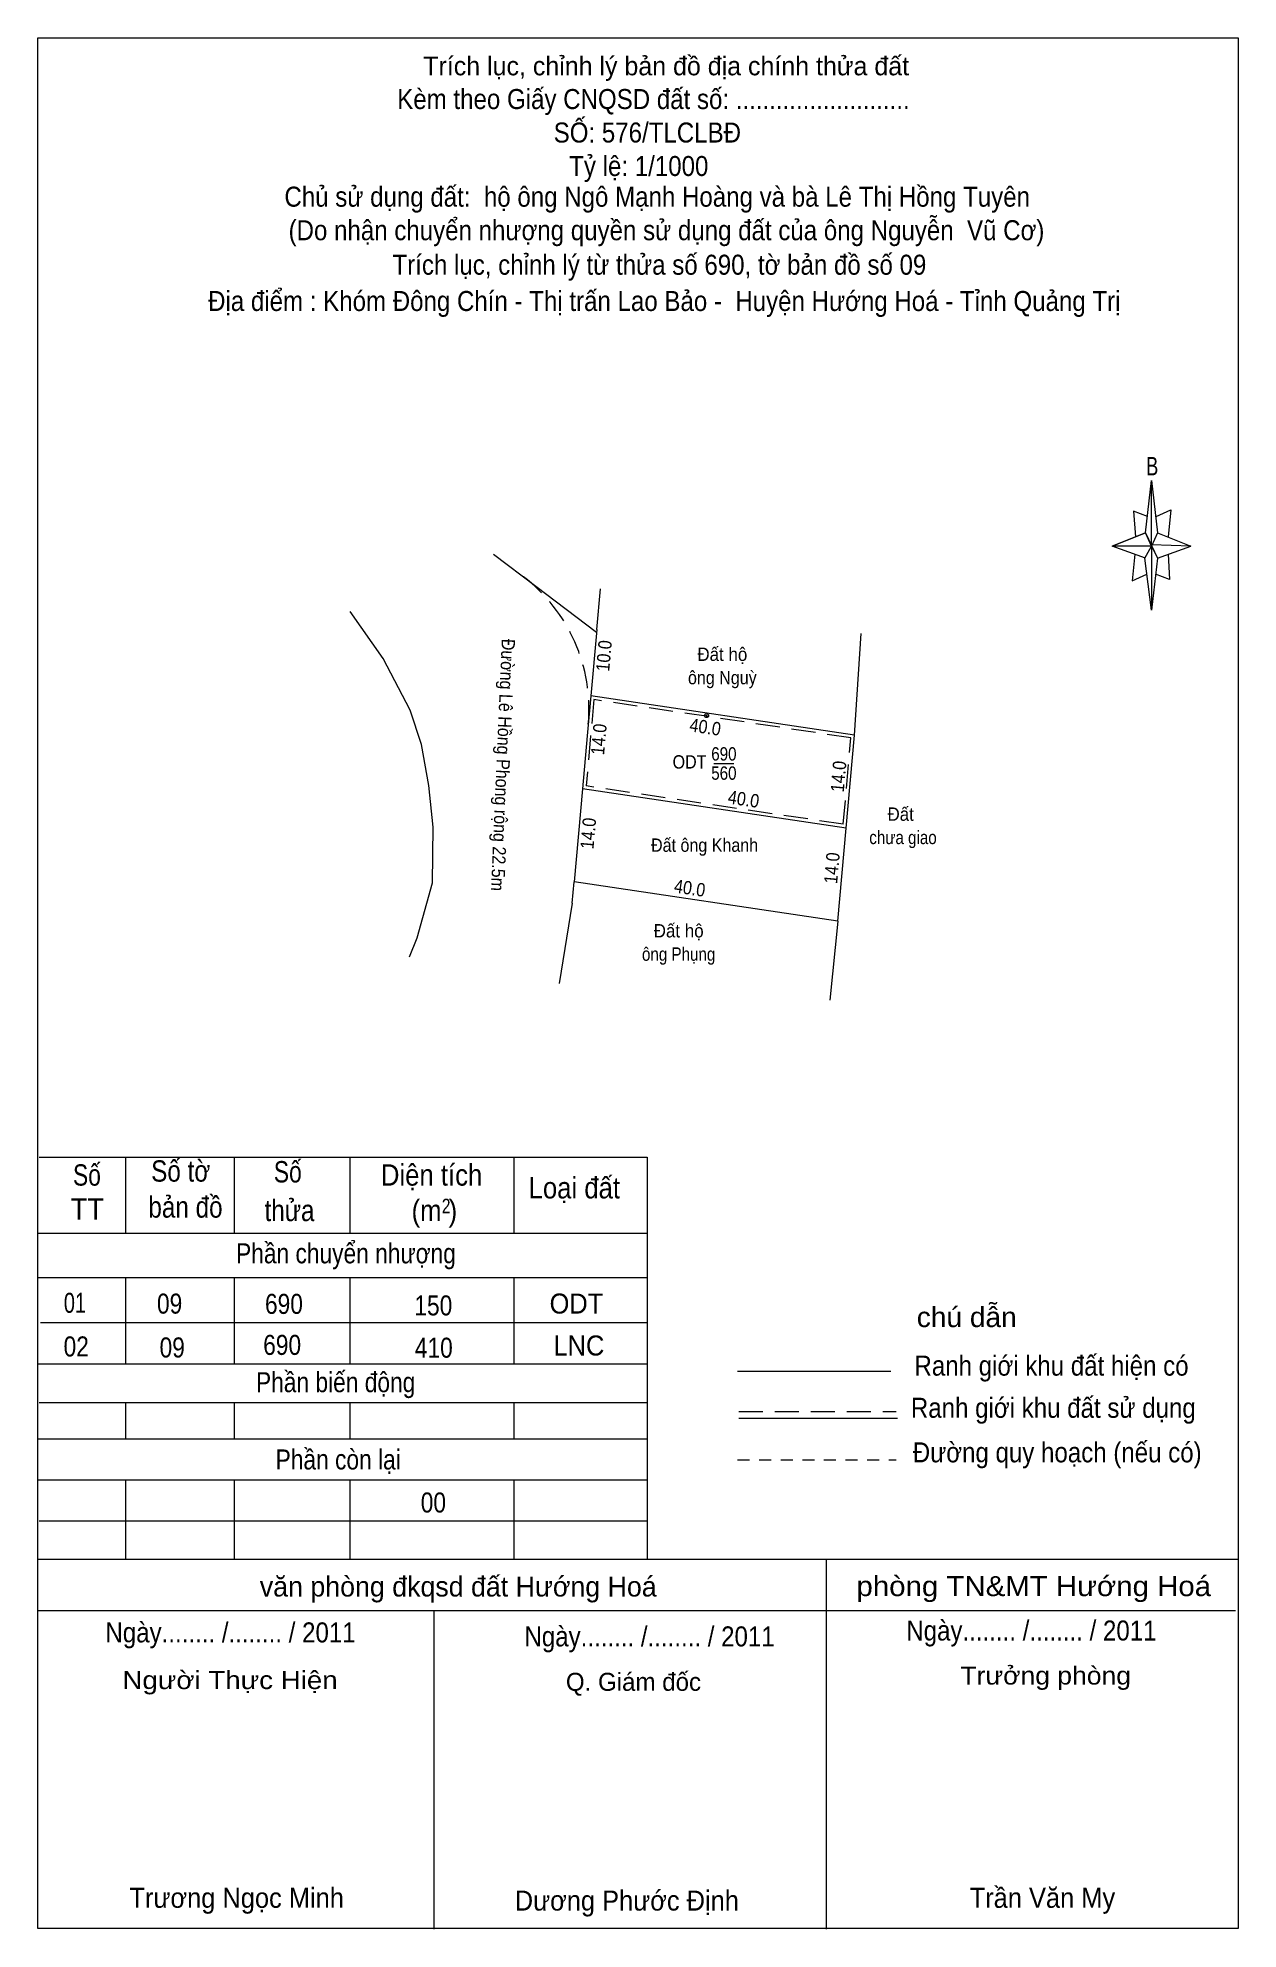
# Model space of a CAD drawing. Header units: metres. Extents: x 538009 to 538189, y 1837408 to 1837691.
import ezdxf
from ezdxf.enums import TextEntityAlignment as Align

# ---------------------------------------------------------------- set-up
doc = ezdxf.new("R2010")
doc.units = ezdxf.units.M
doc.header["$LTSCALE"] = 1.2
doc.header["$PDMODE"] = 32
doc.header["$PDSIZE"] = 0.6
doc.linetypes.add('MEDIUM_DASHED', pattern=[4.5, 3, -1.5])
doc.linetypes.add('SHORT_DASHED', pattern=[2.7, 1.5, -1.2])
doc.layers.add('17', color=7, linetype='Continuous', lineweight=13)
doc.layers.add('5', color=7, linetype='Continuous', lineweight=13)
doc.layers.add('34', color=7, linetype='Continuous')

msp = doc.modelspace()

# ---------------------------------------------------------------- linework, layer by layer
at = {"layer": '17'}
for p, q in [((538093.09, 1837602.51), (538093.64, 1837608.6)), ((538131.73, 1837586.66), (538092.19, 1837592.55)), ((538091.65, 1837586.57), (538090.93, 1837578.61)), ((538110.62, 1837582.4), (538113.65, 1837582.4)), ((538090.93, 1837578.61), (538089.67, 1837564.67)), ((538089.38, 1837561.44), (538089.67, 1837564.67)), ((538129.23, 1837558.77), (538089.67, 1837564.67)), ((538089.38, 1837561.44), (538087.43, 1837549.42)), ((538129.23, 1837558.77), (538128.04, 1837546.92))]:
    msp.add_line(p, q, dxfattribs=at)
at = {"layer": '17', "linetype": 'MEDIUM_DASHED'}
for p, q in [((538092.15, 1837586.52), (538091.47, 1837579.03)), ((538130.04, 1837573.28), (538131.19, 1837586.24)), ((538130.04, 1837573.28), (538091.47, 1837579.03))]:
    msp.add_line(p, q, dxfattribs=at)
at = {"layer": '17'}
for points in [[(538077.59, 1837613.81), (538083.94, 1837608.99), (538093.05, 1837602.08)], [(538064.98, 1837553.4), (538066.12, 1837556.28), (538068.42, 1837564.5), (538068.56, 1837572.83), (538067.9, 1837579.09), (538066.8, 1837585.23), (538065.1, 1837590.41), (538061.04, 1837598.15), (538056.08, 1837605.18)], [(538093.09, 1837602.51), (538092.19, 1837592.55), (538091.65, 1837586.57)], [(538130.49, 1837572.71), (538131.73, 1837586.66), (538132.73, 1837601.87)], [(538129.23, 1837558.77), (538130.49, 1837572.71), (538090.93, 1837578.61)]]:
    msp.add_lwpolyline(points, dxfattribs=at)
at = {"layer": '17', "linetype": 'MEDIUM_DASHED'}
msp.add_lwpolyline([(538131.19, 1837586.24), (538092.64, 1837591.98), (538092.15, 1837586.53)], dxfattribs=at)
msp.add_arc((538066.906, 1837590.534), 25, 354.84013, 52.78047, dxfattribs=at)
at = {"layer": '17'}
msp.add_arc((538121.683, 1837585.588), 30, 174.84013, 174.84024, dxfattribs=at)
msp.add_point((538109.53, 1837589.58), dxfattribs=at)
at = {"layer": '5'}
for p, q in [((538175.34, 1837617.01), (538176.26, 1837624.81)), ((538175.34, 1837613.21), (538170.34, 1837615.01)), ((538177.14, 1837617.01), (538182.14, 1837615.01)), ((538177.14, 1837613.21), (538176.26, 1837605.41)), ((538178.74, 1837613.81), (538178.94, 1837610.01)), ((538178.94, 1837610.01), (538176.86, 1837610.81)), ((538009.45, 1837523.36), (538100.62, 1837523.36)), ((538022.42, 1837523.36), (538022.42, 1837511.98)), ((538038.7, 1837523.36), (538038.7, 1837511.98)), ((538056.02, 1837523.36), (538056.02, 1837511.98)), ((538080.62, 1837523.36), (538080.62, 1837511.98)), ((538100.62, 1837523.36), (538100.62, 1837463.09)), ((538009.26, 1837511.98), (538100.62, 1837511.98)), ((538009.25, 1837505.33), (538100.61, 1837505.33)), ((538022.42, 1837505.33), (538022.42, 1837492.39)), ((538038.7, 1837505.33), (538038.7, 1837492.39)), ((538056.02, 1837505.33), (538056.02, 1837492.39)), ((538080.62, 1837505.33), (538080.62, 1837492.39)), ((538009.64, 1837498.58), (538100.62, 1837498.58)), ((538009.26, 1837492.39), (538100.61, 1837492.39)), ((538114.18, 1837491.29), (538137.18, 1837491.29)), ((538009.45, 1837486.6), (538100.62, 1837486.6)), ((538022.42, 1837486.6), (538022.42, 1837481.13)), ((538038.7, 1837486.6), (538038.7, 1837481.13)), ((538056.02, 1837486.6), (538056.02, 1837481.13)), ((538080.62, 1837486.6), (538080.62, 1837481.13)), ((538114.38, 1837484.21), (538138.18, 1837484.21)), ((538009.26, 1837481.13), (538100.62, 1837481.13)), ((538009.26, 1837475), (538100.62, 1837475)), ((538022.42, 1837475), (538022.42, 1837463.09)), ((538038.7, 1837475), (538038.7, 1837463.09)), ((538056.02, 1837475), (538056.02, 1837463.09)), ((538080.62, 1837475), (538080.62, 1837463.09)), ((538009.45, 1837468.83), (538100.62, 1837468.83)), ((538009.26, 1837463.09), (538189.26, 1837463.09)), ((538127.46, 1837463.09), (538127.46, 1837407.61)), ((538009.26, 1837455.41), (538188.86, 1837455.41)), ((538068.66, 1837455.29), (538068.66, 1837407.61))]:
    msp.add_line(p, q, dxfattribs=at)
at = {"layer": '5', "linetype": 'MEDIUM_DASHED'}
msp.add_line((538114.38, 1837485.21), (538137.98, 1837485.21), dxfattribs=at)
at = {"layer": '5', "linetype": 'SHORT_DASHED'}
msp.add_line((538114.18, 1837478.01), (538137.98, 1837478.01), dxfattribs=at)
at = {"layer": '5'}
for points in [[(538009.26, 1837691.21), (538189.26, 1837691.21), (538189.26, 1837407.69), (538009.26, 1837407.69)], [(538176.26, 1837624.81), (538177.14, 1837617.01), (538176.26, 1837615.01)], [(538176.26, 1837615.01), (538170.34, 1837615.01), (538175.34, 1837617.01), (538177.14, 1837613.21), (538182.14, 1837615.01), (538176.26, 1837615.21)], [(538176.26, 1837615.01), (538176.26, 1837605.41), (538175.26, 1837613.21)]]:
    msp.add_lwpolyline(points, close=True, dxfattribs=at)
for points in [[(538176.94, 1837619.41), (538179.14, 1837620.41), (538178.74, 1837616.41)], [(538175.66, 1837619.41), (538173.54, 1837620.21), (538173.86, 1837616.41)], [(538176.26, 1837615.01), (538175.34, 1837617.01), (538170.34, 1837615.01)], [(538176.26, 1837615.01), (538177.14, 1837613.21), (538182.14, 1837615.01)], [(538173.74, 1837613.81), (538173.34, 1837609.81), (538175.54, 1837610.81)]]:
    msp.add_lwpolyline(points, dxfattribs=at)

# ---------------------------------------------------------------- texts
at = {"layer": '17', "width": 0.9}
for s, rotation, p in [('Đường Lê Hồng Phong rộng 22.5m', 267.523, (538078.02, 1837582.223)), ('10.0', 84.832, (538095.141, 1837598.455)), ('40.0', 351.527, (538109.203, 1837586.887)), ('14.0', 84.832, (538094.371, 1837585.935)), ('14.0', 84.92, (538130.317, 1837580.366)), ('40.0', 351.517, (538114.952, 1837576.076)), ('14.0', 84.835, (538092.781, 1837571.835)), ('14.0', 84.835, (538129.321, 1837566.635)), ('40.0', 351.517, (538106.872, 1837562.736))]:
    msp.add_text(s, height=2, rotation=rotation, dxfattribs=at).set_placement(p, align=Align.CENTER)
at = {"layer": '17'}
for s, width, p in [('Đất hộ', 0.95, (538111.905, 1837597.78)), ('ông Nguỳ', 0.9, (538111.9, 1837594.28)), ('690', 0.85, (538112.135, 1837582.84)), ('560', 0.85, (538112.135, 1837579.96)), ('Đất ', 0.95, (538139, 1837573.81)), ('chưa giao', 0.85, (538138.995, 1837570.31)), ('Đất ông Khanh', 0.9, (538109.24, 1837569.16)), ('Đất hộ', 0.95, (538105.355, 1837556.32)), ('ông Phụng', 0.85, (538105.35, 1837552.82))]:
    msp.add_text(s, height=2, dxfattribs=dict(at, width=width)).set_placement(p, align=Align.CENTER)
at = {"layer": '17', "width": 0.9}
msp.add_text('ODT  ', height=2, dxfattribs=at).set_placement((538110.86, 1837581.64), align=Align.RIGHT)
at = {"layer": '34', "width": 0.9}
msp.add_text('SỐ: 576/TLCLBĐ', height=3, dxfattribs=at).set_placement((538086.61, 1837675.51))
at = {"layer": '5'}
for s, height, p in [('Trích lục, chỉnh lý bản đồ địa chính thửa đất', 2.8, (538103.48, 1837685.59)), ('văn phòng đkqsd đất Hướng Hoá ', 3, (538072.855, 1837457.49)), ('Q. Giám đốc', 2.7, (538098.575, 1837443.35))]:
    msp.add_text(s, height=height, dxfattribs=at).set_placement(p, align=Align.CENTER)
for s, height, width, p in [('Kèm theo Giấy CNQSD đất số: ..........................', 3, 0.9, (538101.575, 1837680.53)), ('Tỷ lệ: 1/1000', 3, 0.9, (538099.375, 1837670.49)), ('Chủ sử dụng đất:  hộ ông Ngô Mạnh Hoàng và bà Lê Thị Hồng Tuyên', 3, 0.9, (538102.135, 1837665.89)), ('(Do nhận chuyển nhượng quyền sử dụng đất của ông Nguyễn  Vũ Cơ)', 3, 0.9, (538103.525, 1837660.86)), ('Trích lục, chỉnh lý từ thửa số 690, tờ bản đồ số 09', 3, 0.9, (538102.465, 1837655.69)), ('Địa điểm : Khóm Đông Chín - Thị trấn Lao Bảo -  Huyện Hướng Hoá - Tỉnh Quảng Trị ', 3, 0.9, (538103.7, 1837650.25)), ('B', 2.756, 0.75, (538176.36, 1837625.61)), ('Số', 3.2, 0.8, (538016.615, 1837519.1)), ('Số tờ', 3.2, 0.85, (538030.675, 1837519.7)), ('Số', 3.2, 0.8, (538046.735, 1837519.58)), ('Diện tích', 3.2, 0.9, (538068.3, 1837519.1)), ('Loại đất', 3.2, 0.9, (538089.705, 1837517.18)), ('TT', 3.2, 0.95, (538016.675, 1837513.98)), ('bản đồ', 3.2, 0.85, (538031.395, 1837514.3)), ('thửa', 3.2, 0.85, (538046.995, 1837513.78)), ('(m )', 3.2, 0.9, (538068.72, 1837513.78)), ('2', 2.187, 0.8, (538070.485, 1837514.95)), ('Phần chuyển nhượng', 3, 0.85, (538055.46, 1837507.45)), ('01', 3, 0.75, (538014.82, 1837500.03)), ('09', 3, 0.85, (538029.015, 1837499.91)), ('690', 3, 0.85, (538046.16, 1837499.87)), ('150', 3, 0.85, (538068.56, 1837499.64)), ('ODT', 3, 0.95, (538090.02, 1837499.92)), ('chú dẫn', 3, 1.05, (538148.555, 1837497.89)), ('02', 3, 0.85, (538015.01, 1837493.49)), ('09', 3, 0.85, (538029.405, 1837493.34)), ('690', 3, 0.85, (538045.89, 1837493.72)), ('410', 3, 0.85, (538068.63, 1837493.3)), ('LNC', 3, 0.95, (538090.395, 1837493.63)), ('Ranh giới khu đất hiện có ', 3, 0.9, (538161.77, 1837490.61)), ('Phần biến động', 3, 0.85, (538053.915, 1837488.13)), ('Ranh giới khu đất sử dụng', 3, 0.9, (538161.54, 1837484.29)), ('Phần còn lại', 3, 0.85, (538054.295, 1837476.54)), ('Đường quy hoạch (nếu có)', 3, 0.9, (538162.12, 1837477.61)), ('00', 3, 0.85, (538068.57, 1837470.09)), ('phòng TN&MT Hướng Hoá ', 3, 1.1, (538159.22, 1837457.55)), ('Ngày........ /........ / 2011', 3, 0.9, (538038.15, 1837450.61)), ('Ngày........ /........ / 2011', 3, 0.9, (538100.99, 1837450.01)), ('Ngày........ /........ / 2011', 3, 0.9, (538158.25, 1837450.89)), ('Trưởng phòng', 2.7, 1.1, (538160.395, 1837444.29)), ('Người Thực Hiện', 2.7, 1.15, (538038.075, 1837443.61)), ('Trương Ngọc Minh', 3, 0.95, (538039.07, 1837410.81)), ('Dương Phước Định', 3, 0.95, (538097.58, 1837410.4)), ('Trần Văn My', 3, 0.95, (538159.905, 1837410.81))]:
    msp.add_text(s, height=height, dxfattribs=dict(at, width=width)).set_placement(p, align=Align.CENTER)

doc.saveas('drawing.dxf')
